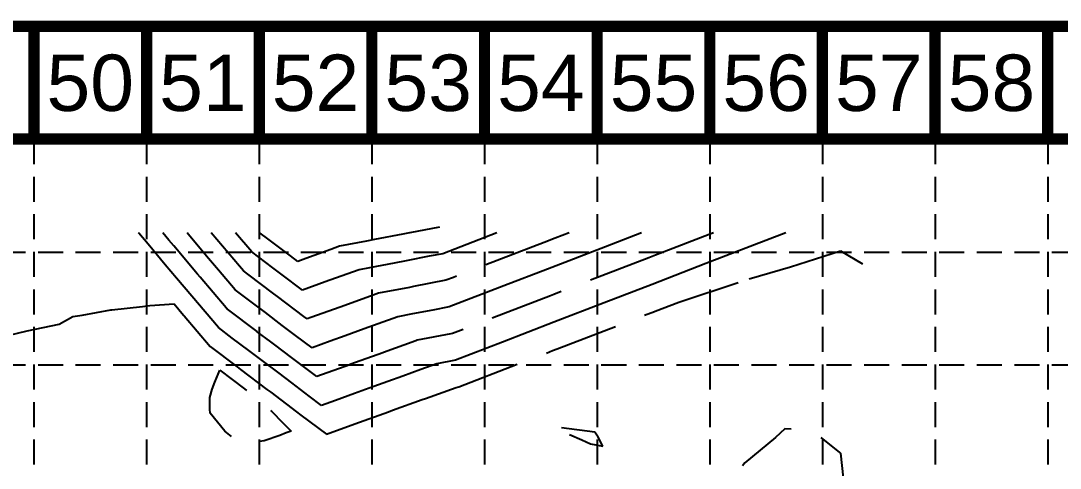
# Model space of a CAD drawing. Extents: x 5997 to 7440, y 5569 to 6471.
# Drawn here: x 7120.9 to 7328.5, y 6381.6 to 6471 of the extents above; entities that cross this region are included whole.
import ezdxf
from ezdxf.enums import TextEntityAlignment as Align

# ---------------------------------------------------------------- set-up
doc = ezdxf.new("R2010")
doc.units = 0
doc.header["$LTSCALE"] = 100
doc.header["$MEASUREMENT"] = 0
doc.linetypes.add('HIDDEN', pattern=[0.375, 0.25, -0.125])
doc.linetypes.add('HIDDEN2', pattern=[0.1875, 0.125, -0.0625])
for name, color, linetype in [('BASE', 7, 'CONTINUOUS'), ('G-XCONTOURS', 5, 'HIDDEN2'), ('G-XIDX_CONTOURS', 5, 'HIDDEN2'), ('GRID', 254, 'HIDDEN')]:
    doc.layers.add(name, color=color, linetype=linetype)
doc.styles.get("Standard").update_dxf_attribs({"font": 'ARIAL.TTF', "width": 0.9})

msp = doc.modelspace()

# ---------------------------------------------------------------- linework, layer by layer
at = {"layer": 'BASE', "const_width": 2.25}
for points in [[(5998.5, 5569.85), (7438.5, 5569.85), (7438.5, 6469.85), (5998.5, 6469.85)], [(6021, 5592.35), (7416, 5592.35), (7416, 6447.35), (6021, 6447.35)]]:
    msp.add_lwpolyline(points, close=True, dxfattribs=at)
for points in [[(7123.5, 6447.35), (7123.5, 6469.85)], [(7146, 6447.35), (7146, 6469.85)], [(7168.5, 6447.35), (7168.5, 6469.85)], [(7191, 6447.35), (7191, 6469.85)], [(7213.5, 6447.35), (7213.5, 6469.85)], [(7236, 6447.35), (7236, 6469.85)], [(7258.5, 6447.35), (7258.5, 6469.85)], [(7281, 6447.35), (7281, 6469.85)], [(7303.5, 6447.35), (7303.5, 6469.85)], [(7326, 6447.35), (7326, 6469.85)]]:
    msp.add_lwpolyline(points, dxfattribs=at)
at = {"layer": 'G-XCONTOURS'}
for p, q in [((7204.52, 6429.79, 1024), (7198.56, 6428.65, 1024)), ((7144.45, 6428.55, 1019), (7144.37, 6428.64, 1019)), ((7146.3, 6426.35, 1019), (7144.45, 6428.55, 1019)), ((7154.66, 6427.96, 1021), (7154.08, 6428.64, 1021)), ((7158.39, 6423.54, 1021), (7154.66, 6427.96, 1021)), ((7160.05, 6427.32, 1022), (7158.93, 6428.64, 1022)), ((7167.02, 6424.82, 1023), (7163.79, 6428.64, 1023)), ((7168.68, 6428.6, 1024), (7168.65, 6428.64, 1024)), ((7170.24, 6427.42, 1024), (7168.68, 6428.6, 1024)), ((7197.21, 6428.39, 1024), (7191.56, 6427.31, 1024)), ((7198.55, 6428.64, 1024), (7197.21, 6428.39, 1024)), ((7215.99, 6428.64, 1023), (7205.16, 6424.47, 1023)), ((7230.42, 6428.64, 1022), (7227.61, 6427.56, 1022)), ((7244.84, 6428.64, 1021), (7237.65, 6425.87, 1021)), ((7273.7, 6428.64, 1019), (7266.58, 6425.9, 1019)), ((7149.75, 6422.27, 1019), (7146.3, 6426.35, 1019)), ((7164.54, 6422.01, 1022), (7160.05, 6427.32, 1022)), ((7174.73, 6424.04, 1024), (7170.24, 6427.42, 1024)), ((7184.56, 6425.97, 1024), (7182.79, 6425.33, 1024)), ((7189.9, 6426.99, 1024), (7184.56, 6425.97, 1024)), ((7191.56, 6427.31, 1024), (7189.9, 6426.99, 1024)), ((7225.42, 6426.72, 1022), (7207.29, 6419.73, 1022)), ((7227.61, 6427.56, 1022), (7225.42, 6426.72, 1022)), ((7237.65, 6425.87, 1021), (7226.06, 6421.4, 1021)), ((7266.58, 6425.9, 1019), (7257.72, 6422.48, 1019)), ((7160.36, 6421.2, 1021), (7158.39, 6423.54, 1021)), ((7171.2, 6421.67, 1023), (7167.02, 6424.82, 1023)), ((7176.19, 6422.94, 1024), (7174.73, 6424.04, 1024)), ((7177.82, 6423.53, 1024), (7176.19, 6422.94, 1024)), ((7182.79, 6425.33, 1024), (7177.82, 6423.53, 1024)), ((7202.44, 6423.95, 1023), (7197.85, 6423.07, 1023)), ((7205.16, 6424.47, 1023), (7202.44, 6423.95, 1023)), ((7274.59, 6421.86, 1018), (7284.6, 6425.03, 1018)), ((7284.6, 6425.03, 1018), (7288.98, 6422.47, 1018)), ((7152.01, 6419.59, 1019), (7149.75, 6422.27, 1019)), ((7165.36, 6421.04, 1022), (7164.54, 6422.01, 1022)), ((7173.06, 6420.26, 1023), (7171.2, 6421.67, 1023)), ((7190.54, 6421.67, 1023), (7188.44, 6421.27, 1023)), ((7195.44, 6422.61, 1023), (7190.54, 6421.67, 1023)), ((7197.85, 6423.07, 1023), (7195.44, 6422.61, 1023)), ((7226.06, 6421.4, 1021), (7217.33, 6418.03, 1021)), ((7257.72, 6422.48, 1019), (7246.96, 6418.33, 1019)), ((7266.37, 6419.43, 1018), (7274.59, 6421.86, 1018)), ((7155.06, 6415.98, 1019), (7152.01, 6419.59, 1019)), ((7163.7, 6417.26, 1021), (7160.36, 6421.2, 1021)), ((7166.21, 6420.4, 1022), (7165.36, 6421.04, 1022)), ((7171.4, 6416.48, 1022), (7166.21, 6420.4, 1022)), ((7177.14, 6417.19, 1023), (7173.06, 6420.26, 1023)), ((7183.74, 6419.57, 1023), (7181.7, 6418.83, 1023)), ((7188.44, 6421.27, 1023), (7183.74, 6419.57, 1023)), ((7207.29, 6419.73, 1022), (7205.8, 6419.15, 1022)), ((7252.29, 6414.82, 1018), (7266.37, 6419.43, 1018)), ((7167.17, 6414.64, 1021), (7163.7, 6417.26, 1021)), ((7181.7, 6418.83, 1023), (7177.14, 6417.19, 1023)), ((7198.49, 6417.75, 1022), (7192.32, 6416.57, 1022)), ((7199.32, 6417.91, 1022), (7198.49, 6417.75, 1022)), ((7205.8, 6419.15, 1022), (7199.32, 6417.91, 1022)), ((7217.33, 6418.03, 1021), (7206.44, 6413.83, 1021)), ((7246.96, 6418.33, 1019), (7237.4, 6414.64, 1019)), ((7157.72, 6412.84, 1019), (7155.06, 6415.98, 1019)), ((7172.15, 6415.91, 1022), (7171.4, 6416.48, 1022)), ((7177.44, 6411.93, 1022), (7172.15, 6415.91, 1022)), ((7191.29, 6416.2, 1022), (7185.57, 6414.14, 1022)), ((7192.32, 6416.57, 1022), (7191.29, 6416.2, 1022)), ((7133.12, 6412.21, 1018), (7138.87, 6413.25, 1018)), ((7138.87, 6413.25, 1018), (7139.01, 6413.28, 1018)), ((7139.01, 6413.28, 1018), (7139.06, 6413.29, 1018)), ((7139.06, 6413.29, 1018), (7145.19, 6413.95, 1018)), ((7145.19, 6413.95, 1018), (7146.67, 6414.11, 1018)), ((7146.67, 6414.11, 1018), (7151.52, 6414.43, 1018)), ((7151.52, 6414.43, 1018), (7153.4, 6412.2, 1018)), ((7169.74, 6412.7, 1021), (7167.17, 6414.64, 1021)), ((7184.7, 6413.82, 1022), (7178.83, 6411.7, 1022)), ((7185.57, 6414.14, 1022), (7184.7, 6413.82, 1022)), ((7203.19, 6413.21, 1021), (7199.13, 6412.44, 1021)), ((7206.44, 6413.83, 1021), (7203.19, 6413.21, 1021)), ((7237.4, 6414.64, 1019), (7227.34, 6410.77, 1019)), ((7247.6, 6413.02, 1018), (7252.29, 6414.82, 1018)), ((7128.54, 6410.39, 1018), (7131.26, 6411.9, 1018)), ((7131.26, 6411.9, 1018), (7133.12, 6412.21, 1018)), ((7153.4, 6412.2, 1018), (7153.54, 6412.03, 1018)), ((7153.54, 6412.03, 1018), (7158.71, 6405.92, 1018)), ((7160.37, 6409.7, 1019), (7157.72, 6412.84, 1019)), ((7173.11, 6410.16, 1021), (7169.74, 6412.7, 1021)), ((7178.1, 6411.43, 1022), (7177.44, 6411.93, 1022)), ((7178.83, 6411.7, 1022), (7178.1, 6411.43, 1022)), ((7196.19, 6411.88, 1021), (7192.25, 6410.45, 1021)), ((7199.13, 6412.44, 1021), (7196.19, 6411.88, 1021)), ((7227.98, 6405.45, 1018), (7247.43, 6412.95, 1018)), ((7247.43, 6412.95, 1018), (7247.6, 6413.02, 1018)), ((7118.53, 6408.18, 1018), (7122.16, 6409.08, 1018)), ((7122.16, 6409.08, 1018), (7128.54, 6410.39, 1018)), ((7163.13, 6407.61, 1019), (7160.37, 6409.7, 1019)), ((7175.78, 6408.15, 1021), (7173.11, 6410.16, 1021)), ((7189.45, 6409.44, 1021), (7185.65, 6408.06, 1021)), ((7192.25, 6410.45, 1021), (7189.45, 6409.44, 1021)), ((7227.34, 6410.77, 1019), (7217.08, 6406.81, 1019)), ((7166.41, 6405.14, 1019), (7163.13, 6407.61, 1019)), ((7179.05, 6405.68, 1021), (7175.78, 6408.15, 1021)), ((7182.7, 6407, 1021), (7179.05, 6405.68, 1021)), ((7185.65, 6408.06, 1021), (7182.7, 6407, 1021)), ((7158.71, 6405.92, 1018), (7164.09, 6401.86, 1018)), ((7169.08, 6403.13, 1019), (7166.41, 6405.14, 1019)), ((7217.08, 6406.81, 1019), (7207.72, 6403.2, 1019)), ((7208.36, 6397.88, 1018), (7227.11, 6405.11, 1018)), ((7227.11, 6405.11, 1018), (7227.98, 6405.45, 1018)), ((7172.46, 6400.59, 1019), (7169.08, 6403.13, 1019)), ((7207.72, 6403.2, 1019), (7203.95, 6402.48, 1019)), ((7164.09, 6401.86, 1018), (7164.75, 6401.36, 1018)), ((7164.75, 6401.36, 1018), (7170.03, 6397.38, 1018)), ((7175.02, 6398.65, 1019), (7172.46, 6400.59, 1019)), ((7200.76, 6401.33, 1019), (7197.2, 6400.04, 1019)), ((7203.95, 6402.48, 1019), (7200.76, 6401.33, 1019)), ((7178.5, 6396.03, 1019), (7175.02, 6398.65, 1019)), ((7194.16, 6398.94, 1019), (7190.46, 6397.6, 1019)), ((7197.2, 6400.04, 1019), (7194.16, 6398.94, 1019)), ((7170.03, 6397.38, 1018), (7170.79, 6396.8, 1018)), ((7170.79, 6396.8, 1018), (7175.98, 6392.9, 1018)), ((7187.56, 6396.56, 1019), (7183.71, 6395.17, 1019)), ((7190.46, 6397.6, 1019), (7187.56, 6396.56, 1019)), ((7201.71, 6395.57, 1018), (7207.82, 6397.78, 1018)), ((7207.82, 6397.78, 1018), (7208.36, 6397.88, 1018)), ((7180.96, 6394.17, 1019), (7178.5, 6396.03, 1019)), ((7183.71, 6395.17, 1019), (7180.96, 6394.17, 1019)), ((7195.11, 6393.19, 1018), (7201.08, 6395.34, 1018)), ((7201.08, 6395.34, 1018), (7201.71, 6395.57, 1018)), ((7175.98, 6392.9, 1018), (7176.84, 6392.25, 1018)), ((7188.52, 6390.8, 1018), (7194.33, 6392.91, 1018)), ((7194.33, 6392.91, 1018), (7195.11, 6393.19, 1018)), ((7176.84, 6392.25, 1018), (7181.92, 6388.42, 1018)), ((7181.92, 6388.42, 1018), (7187.59, 6390.47, 1018)), ((7187.59, 6390.47, 1018), (7188.52, 6390.8, 1018))]:
    msp.add_line(p, q, dxfattribs=at)
at = {"layer": 'G-XCONTOURS', "flags": 128}
for points, elevation in [([(7158.61, 6395.75), (7159.1, 6397.39), (7159.63, 6398.84), (7160.61, 6401.18), (7165.55, 6397.47), (7166.37, 6396.87), (7170.94, 6392.99), (7173.22, 6390.66), (7174.9, 6389.04), (7173.9, 6388.67), (7172.6, 6388.14), (7169.51, 6387.13), (7166.01, 6386.39), (7165.18, 6386.31), (7164.52, 6386.71), (7161.63, 6389.06), (7158.69, 6392.63), (7158.63, 6393.42)], 1018), ([(7234.66, 6386.48), (7237.12, 6386.01), (7236.21, 6387.8), (7235.55, 6388.85), (7226.72, 6390), (7232.91, 6387.32)], 1018), ([(7289.48, 6359.17), (7285.72, 6369.43), (7285.81, 6375.27), (7285.51, 6377.11), (7284.66, 6384.61), (7284.46, 6384.78), (7280.57, 6387.9), (7279.14, 6388.63), (7275.21, 6389.36), (7273.49, 6389.5), (7271.6, 6387.76), (7265.48, 6382.7), (7264.84, 6381.78), (7263.85, 6380.37), (7260.2, 6374.69), (7257.99, 6371.94), (7255.31, 6367.9), (7251.81, 6362.36), (7250.68, 6360.98), (7248.57, 6357.15), (7247.49, 6353.31), (7248.1, 6345.69), (7253.86, 6341.71), (7259.54, 6337.53), (7262.07, 6336.3), (7275.76, 6333.47), (7275.95, 6333.43), (7276.02, 6333.43), (7285.48, 6335.19), (7288.51, 6337.05), (7293, 6339.81), (7292.53, 6345.54), (7290.45, 6356.11), (7289.96, 6357.58)], 1017)]:
    msp.add_lwpolyline(points, close=True, dxfattribs=dict(at, elevation=elevation))
at = {"layer": 'G-XIDX_CONTOURS'}
for p, q in [((7150.48, 6427.16, 1020), (7149.22, 6428.64, 1020)), ((7259.27, 6428.64, 1020), (7247.68, 6424.17, 1020)), ((7151.42, 6426.05, 1020), (7150.48, 6427.16, 1020)), ((7156.19, 6420.4, 1020), (7151.42, 6426.05, 1020)), ((7246.32, 6423.65, 1020), (7227.36, 6416.34, 1020)), ((7247.68, 6424.17, 1020), (7246.32, 6423.65, 1020)), ((7156.72, 6419.76, 1020), (7156.19, 6420.4, 1020)), ((7161.89, 6413.64, 1020), (7156.72, 6419.76, 1020)), ((7226.7, 6416.08, 1020), (7208.16, 6408.93, 1020)), ((7227.36, 6416.34, 1020), (7226.7, 6416.08, 1020)), ((7162.03, 6413.48, 1020), (7161.89, 6413.64, 1020)), ((7162.18, 6413.37, 1020), (7162.03, 6413.48, 1020)), ((7168.08, 6408.92, 1020), (7162.18, 6413.37, 1020)), ((7168.12, 6408.89, 1020), (7168.08, 6408.92, 1020)), ((7208.16, 6408.93, 1020), (7207.08, 6408.52, 1020)), ((7170.83, 6406.85, 1020), (7168.12, 6408.89, 1020)), ((7174.07, 6404.41, 1020), (7170.83, 6406.85, 1020)), ((7199.8, 6407.08, 1020), (7193.33, 6404.74, 1020)), ((7200.07, 6407.18, 1020), (7199.8, 6407.08, 1020)), ((7206.77, 6408.46, 1020), (7200.07, 6407.18, 1020)), ((7207.07, 6408.52, 1020), (7206.77, 6408.46, 1020)), ((7207.08, 6408.52, 1020), (7207.07, 6408.52, 1020)), ((7193.33, 6404.74, 1020), (7193.2, 6404.7, 1020)), ((7174.12, 6404.37, 1020), (7174.07, 6404.41, 1020)), ((7180.01, 6399.93, 1020), (7174.12, 6404.37, 1020)), ((7187.75, 6402.73, 1020), (7186.61, 6402.31, 1020)), ((7193.2, 6404.7, 1020), (7187.75, 6402.73, 1020)), ((7186.58, 6402.3, 1020), (7180.01, 6399.93, 1020)), ((7186.61, 6402.31, 1020), (7186.58, 6402.3, 1020))]:
    msp.add_line(p, q, dxfattribs=at)
at = {"layer": 'GRID', "color": 253, "linetype": 'HIDDEN', "ltscale": 0.2}
for p, q in [((7123.5, 6447.35), (7123.5, 5659.76)), ((7146, 6447.35), (7146, 5659.76)), ((7168.5, 6447.35), (7168.5, 5659.76)), ((7191, 6447.35), (7191, 5659.76)), ((7213.5, 6447.35), (7213.5, 5659.76)), ((7236, 6447.35), (7236, 5659.76)), ((7258.5, 6447.35), (7258.5, 5659.76)), ((7281, 6447.35), (7281, 5659.76)), ((7303.5, 6447.35), (7303.5, 5659.76)), ((7326, 6447.35), (7326, 5659.76)), ((6021.83, 6424.78), (7416.83, 6424.78)), ((6021.83, 6402.28), (7416.83, 6402.28))]:
    msp.add_line(p, q, dxfattribs=at)

# ---------------------------------------------------------------- texts
at = {"layer": 'BASE'}
for s, p in [('50', (7134.75, 6458.6)), ('51', (7157.25, 6458.6)), ('52', (7179.75, 6458.6)), ('53', (7202.25, 6458.6)), ('54', (7224.75, 6458.6)), ('55', (7247.25, 6458.6)), ('56', (7269.75, 6458.6)), ('57', (7292.25, 6458.6)), ('58', (7314.75, 6458.6))]:
    msp.add_text(s, height=11.25, dxfattribs=at).set_placement(p, align=Align.MIDDLE_CENTER)

doc.saveas('drawing.dxf')
